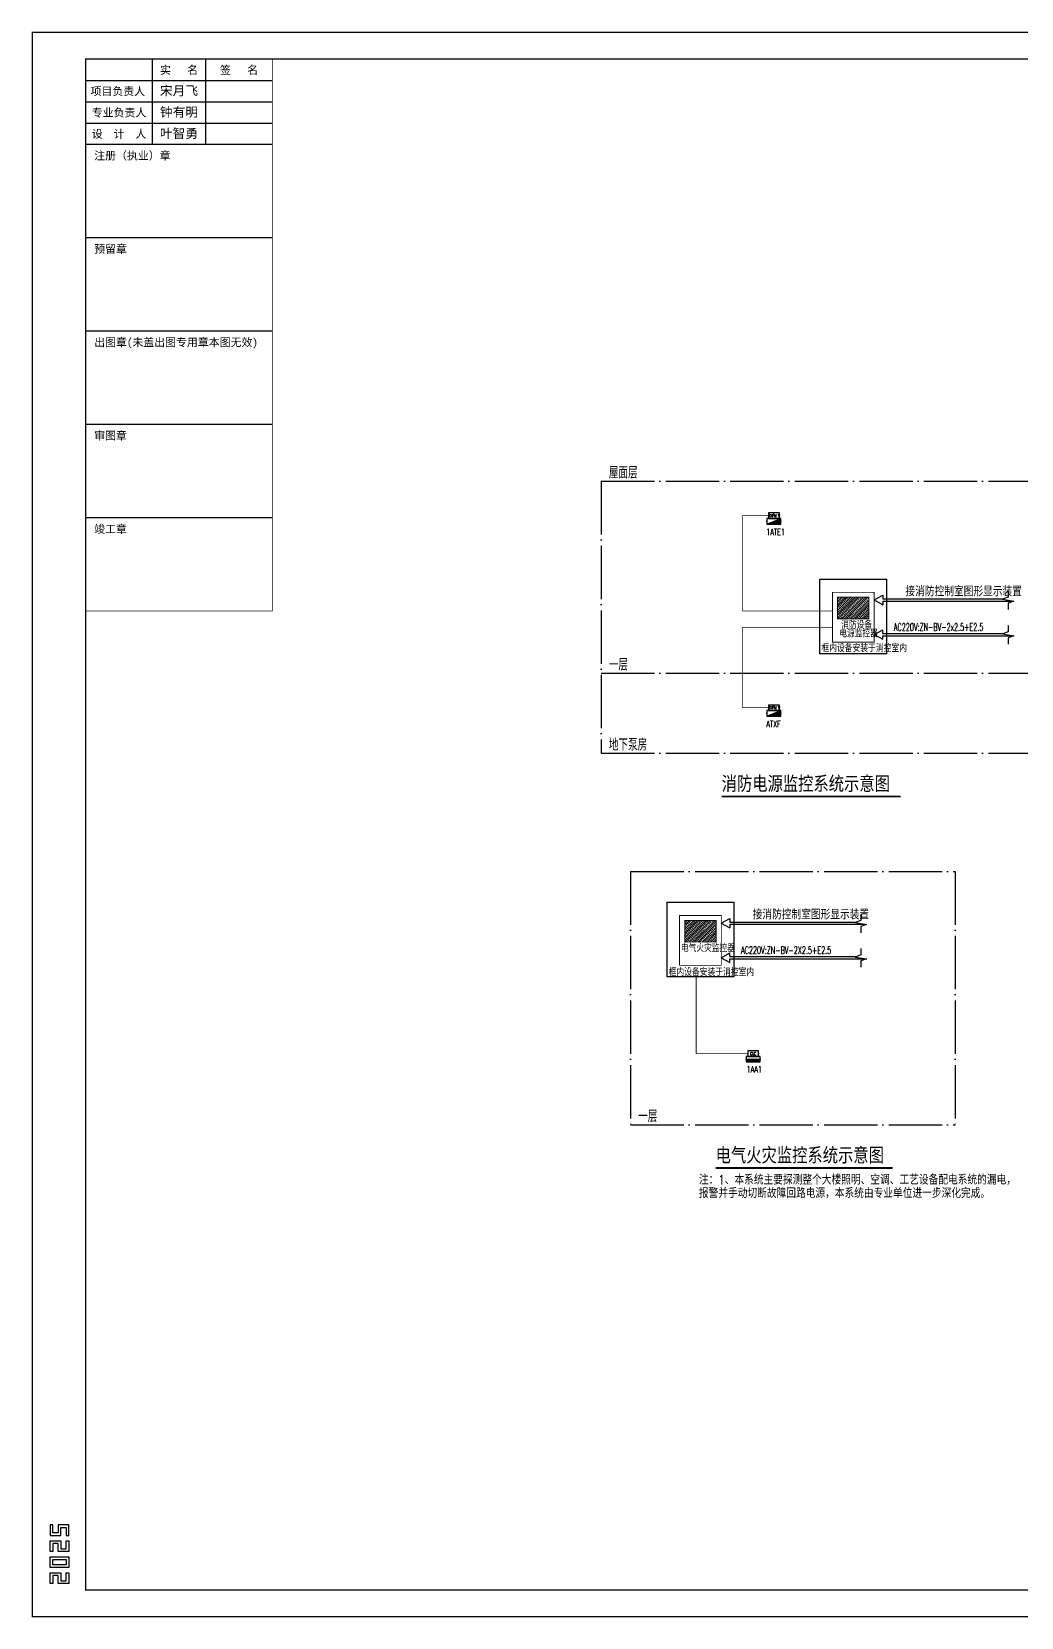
# Model space of a CAD drawing. Extents: x -1396510 to 1250330, y -1892470 to 1623980.
# Drawn here: x -555965 to -518861, y -1485155 to -1425705 of the extents above; entities that cross this region are included whole.
import ezdxf
from ezdxf.enums import TextEntityAlignment as Align

# ---------------------------------------------------------------- set-up
doc = ezdxf.new("R2010")
doc.units = 0
doc.header["$LTSCALE"] = 1000
doc.header["$MEASUREMENT"] = 0
doc.linetypes.add('DASH', pattern=[0.35, 0.25, -0.1])
doc.linetypes.add('DOTE', pattern=[2.42, 2, -0.2, 0.02, -0.2])
doc.layers.get('Defpoints').update_dxf_attribs({"color": 210})
for name, color, linetype in [('0-cxFrame', 155, 'Continuous'), ('DIM_SYMB', 3, 'Continuous'), ('EQUIP-消防', 3, 'Continuous'), ('EQUIP-箱柜', 3, 'Continuous'), ('qianming', 155, 'Continuous'), ('TEL_TEXT', 7, 'Continuous'), ('WIRE-消防', 5, 'DASH'), ('电气系统图', 7, 'Continuous')]:
    doc.layers.add(name, color=color, linetype=linetype)
doc.layers.add('0-cxText', color=131, linetype='Continuous', lineweight=25)
doc.styles.add('-黑体', font='simhei.ttf', dxfattribs={"width": 0.8})
doc.styles.add('_TEL_DIM', font='SIMPLEX', dxfattribs={"width": 0.8, "height": 3.5, "bigfont": 'HZTXT'})
doc.styles.add('cx_biaoti', font='')
doc.styles.add('cx_tuming', font='simhei.ttf')
doc.styles.add('cx_tuqian1', font='')
doc.styles.add('TG_LINETYPE', font='SIMPLEX', dxfattribs={"width": 0.8, "height": 3, "bigfont": 'HZTXT'})
doc.styles.add('图框宋体', font='', dxfattribs={"width": 0.75})
doc.styles.add('黑体', font='simhei.ttf', dxfattribs={"height": 12})
doc.styles.get('cx_biaoti').set_extended_font_data('SimSun')
doc.styles.get('cx_tuqian1').set_extended_font_data('SimSun')
doc.styles.get('图框宋体').set_extended_font_data('SimSun')
doc.linetypes.add('TG_X', pattern='A,1,-0.3,["X",TG_LINETYPE,S=0.1,R=0,X=-0.25,Y=-0.15],0', length=1.3)
doc.linetypes.add('TG_Y', pattern='A,1,-0.3,["Y",TG_LINETYPE,S=0.1,R=0,X=-0.25,Y=-0.15],0', length=1.3)

# ---------------------------------------------------------------- blocks, each defined once
blk = doc.blocks.new('*X124')
at = {"color": 0}
for p, q in [((-247, 0), (-246, 2)), ((-212, 0), (-187, 25)), ((-177, 0), (-128, 49)), ((-141, 0), (-69, 72)), ((-106, 0), (-10, 96)), ((-71, 0), (49, 120)), ((-35, 0), (108, 143)), ((0, 0), (167, 167)), ((35, 0), (226, 190)), ((71, 0), (250, 179)), ((106, 0), (250, 144)), ((141, 0), (250, 109)), ((177, 0), (250, 73)), ((212, 0), (250, 38)), ((247, 0), (250, 3))]:
    blk.add_line(p, q, dxfattribs=at)
blk = doc.blocks.new('$equip$00002939')
for p, q in [((-0.75, 0.6), (-0.75, 0)), ((0.75, 0.6), (-0.75, 0.6)), ((-0.75, 0), (0.75, 0.6)), ((-0.75, 0), (0.75, 0)), ((0.75, 0), (0.75, 0.6))]:
    blk.add_line(p, q)
at = {"const_width": 0.0571}
blk.add_lwpolyline([(-0.75, 0.6), (-0.75, 0), (0.75, 0), (0.75, 0.6), (-0.75, 0.6), (-0.75, 0)], dxfattribs=at)
for p in [(-0.75, 0.3), (0, 0.6), (0, 0), (0.75, 0.3)]:
    blk.add_point(p)
blk.add_solid([(-0.75, 0), (0.75, 0), (0.75, 0.6)])
at = {"xscale": 0.00300000000061118, "yscale": 0.00300000000061118, "zscale": 0.00300000000061118}
blk.add_blockref('*X124', (0, 0), dxfattribs=at)
at = {"color": 7, "style": '_TEL_DIM', "flags": 1}
for tag in ['A', 'REMARK']:
    blk.add_attdef(tag, text='', height=0.00002, dxfattribs=at).set_placement((0, 0), align=Align.MIDDLE_CENTER)
blk = doc.blocks.new('$equip$00001927')
for p, q in [((0.65, 0.65), (-0.65, 0.65)), ((-0.65, 0.65), (-0.65, 0)), ((-0.65, 0), (0.65, 0)), ((0.65, 0), (0.65, 0.65))]:
    blk.add_line(p, q)
for p in [(-0.65, 0.33), (0, 0.65), (0, 0), (0.65, 0.33)]:
    blk.add_point(p)
at = {"color": 7, "style": '_TEL_DIM'}
blk.add_attdef('$TEXT$', text='', height=0.34, dxfattribs=at).set_placement((0.01, 0.34), align=Align.MIDDLE_CENTER)
at = {"color": 7, "style": '_TEL_DIM', "flags": 1}
blk.add_attdef('A', text='', height=0.00002, dxfattribs=at).set_placement((0, 0), align=Align.MIDDLE_CENTER)
blk = doc.blocks.new('*X128')
at = {"color": 0}
for p, q in [((-250, 33), (-183, 100)), ((-250, 68), (-218, 100)), ((-247, 0), (-147, 100)), ((-212, 0), (-112, 100)), ((-177, 0), (-77, 100)), ((-141, 0), (-41, 100)), ((-106, 0), (-6, 100)), ((-71, 0), (29, 100)), ((-35, 0), (65, 100)), ((0, 0), (100, 100)), ((35, 0), (135, 100)), ((71, 0), (171, 100)), ((106, 0), (206, 100)), ((141, 0), (241, 100)), ((177, 0), (250, 73)), ((212, 0), (250, 38)), ((247, 0), (250, 3))]:
    blk.add_line(p, q, dxfattribs=at)
blk = doc.blocks.new('$equip$00002929')
for p, q in [((-0.75, 0.6), (-0.75, 0)), ((0.75, 0.6), (-0.75, 0.6)), ((-0.75, 0.3), (0.75, 0.3)), ((-0.75, 0), (0.75, 0)), ((0.75, 0), (0.75, 0.6))]:
    blk.add_line(p, q)
for points, const_width in [([(-0.75, 0.15), (0.75, 0.15)], 0.3), ([(-0.75, 0.6), (-0.75, 0), (0.75, 0), (0.75, 0.6), (-0.75, 0.6), (-0.75, 0)], 0.0571)]:
    blk.add_lwpolyline(points, dxfattribs=dict(const_width=const_width))
for p in [(-0.75, 0.3), (0, 0.6), (0, 0), (0.75, 0.3)]:
    blk.add_point(p)
at = {"xscale": 0.00300000000061118, "yscale": 0.00300000000061118, "zscale": 0.00300000000061118}
blk.add_blockref('*X128', (0, 0), dxfattribs=at)
at = {"color": 7, "style": '_TEL_DIM', "flags": 1}
for tag in ['A', 'REMARK']:
    blk.add_attdef(tag, text='', height=0.00002, dxfattribs=at).set_placement((0, 0), align=Align.MIDDLE_CENTER)
blk = doc.blocks.new('zjcx_lan_xinxi(Dragon)')
for p, q in [((7000, -3200), (0, -3200)), ((7000, -6700), (0, -6700)), ((7000, -10200), (0, -10200)), ((7000, -13700), (0, -13700)), ((7000, -17200), (0, -17200))]:
    blk.add_line(p, q)
at = {"const_width": 25}
blk.add_lwpolyline([(0, -20700), (7000, -20700), (7000, 0), (0, 0)], close=True, dxfattribs=at)
for points in [[(2500, -3200), (2500, 0)], [(4500, -3200), (4500, 0)], [(0, -800), (7000, -800)], [(0, -1600), (7000, -1600)], [(0, -2400), (7000, -2400)]]:
    blk.add_lwpolyline(points)
for points in [[(7000, -3200), (7000, 0)], [(0, -3200), (7000, -3200)], [(0, -20700), (7000, -20700), (7000, -3200)], [(0, -20700), (7000, -20700)]]:
    blk.add_lwpolyline(points, dxfattribs=at)
at = {"style": '图框宋体'}
for s, p in [('实   名', (3500, -400)), ('签   名', (5750, -400)), ('项目负责人', (1204, -1200)), ('专业负责人', (1250, -2000)), ('设  计  人', (1250, -2800))]:
    blk.add_text(s, height=300, dxfattribs=at).set_placement(p, align=Align.MIDDLE)
for s, p in [('注册（执业）章', (318, -3771)), ('预留章', (318, -7271)), ('出图章(未盖出图专用章本图无效)', (318, -10771)), ('审图章', (318, -14271)), ('竣工章', (318, -17771))]:
    blk.add_text(s, height=300, dxfattribs=at).set_placement(p)
blk = doc.blocks.new('T-信息(Dragon)')
at = {"layer": '0-cxFrame'}
blk.add_blockref('zjcx_lan_xinxi(Dragon)', (0, 0), dxfattribs=at)
at = {"layer": 'qianming', "color": 3, "style": 'cx_biaoti'}
for s, p in [('宋月飞', (3497, -1185)), ('钟有明', (3497, -1985)), ('叶智勇', (3497, -2785))]:
    blk.add_text(s, height=350, dxfattribs=at).set_placement(p, align=Align.MIDDLE_CENTER)
blk = doc.blocks.new('TK22.A1 L(Dragon)')
at = {"layer": '0-cxFrame', "color": 7, "const_width": 0.5}
blk.add_lwpolyline([(0, 0), (-841, 0), (-841, 594), (0, 594)], close=True, dxfattribs=at)
at = {"layer": '0-cxFrame', "const_width": 0.5}
blk.add_lwpolyline([(-80, 10), (-821, 10), (-821, 584), (-80, 584)], close=True, dxfattribs=at)
at = {"layer": 'Defpoints', "color": 2}
for points in [[(-833.37, 34.37), (-834.37, 34.37), (-834.37, 30.37), (-830.37, 30.37), (-830.37, 33.37), (-828.37, 33.37), (-828.37, 30.37), (-827.37, 30.37), (-827.37, 34.37), (-831.37, 34.37), (-831.37, 31.37), (-833.37, 31.37), (-833.37, 34.37)], [(-833.37, 24.37), (-834.37, 24.37), (-834.37, 28.37), (-830.37, 28.37), (-830.37, 25.37), (-828.37, 25.37), (-828.37, 28.37), (-827.37, 28.37), (-827.37, 24.37), (-831.37, 24.37), (-831.37, 27.37), (-833.37, 27.37), (-833.37, 24.37)], [(-833.37, 12.37), (-834.37, 12.37), (-834.37, 16.37), (-830.37, 16.37), (-830.37, 13.37), (-828.37, 13.37), (-828.37, 16.37), (-827.37, 16.37), (-827.37, 12.37), (-831.37, 12.37), (-831.37, 15.37), (-833.37, 15.37), (-833.37, 12.37)]]:
    blk.add_lwpolyline(points, dxfattribs=at)
for points in [[(-834.37, 18.37), (-834.37, 22.37), (-827.37, 22.37), (-827.37, 18.37)], [(-833.37, 19.37), (-833.37, 21.37), (-828.37, 21.37), (-828.37, 19.37)]]:
    blk.add_lwpolyline(points, close=True, dxfattribs=at)
at = {"layer": '0-cxFrame', "xscale": 0.01, "yscale": 0.01, "zscale": 0.01}
blk.add_blockref('T-信息(Dragon)', (-821, 584), dxfattribs=at)
at = {"style": '黑体', "flags": 4}
blk.add_attdef('图幅', text='', height=3.3, dxfattribs=at).set_placement((-40, 3), align=Align.RIGHT)
at = {"layer": '0-cxText', "flags": 4}
for tag, height, style, p in [('建设单位', 3.5, 'cx_tuming', (-45, 240)), ('项目名称', 3.5, 'cx_tuming', (-45, 210)), ('子项名称', 3.5, 'cx_tuming', (-45, 180)), ('工程编号', 3.3, 'cx_tuqian1', (-35, 165)), ('图名1', 3.5, 'cx_tuming', (-45, 87)), ('图名2', 3.5, 'cx_tuming', (-45, 79)), ('图名3', 3.5, 'cx_tuming', (-45, 71)), ('出图日期', 3.3, 'cx_tuqian1', (-39, 60)), ('专业', 3.3, 'cx_tuqian1', (-55, 52)), ('图号', 3.3, 'cx_tuqian1', (-55, 44)), ('版次', 3.3, 'cx_tuqian1', (-20, 44))]:
    blk.add_attdef(tag, text='', height=height, dxfattribs=dict(at, style=style)).set_placement(p, align=Align.MIDDLE)
at = {"layer": 'Defpoints', "color": 6, "flags": 4}
for tag, height, style, p in [('tufu', 3.3, '黑体', (-12, 12)), ('dwfname', 4, 'cx_tuqian1', (-80, 3))]:
    blk.add_attdef(tag, text='', height=height, dxfattribs=dict(at, style=style)).set_placement(p, align=Align.RIGHT)

msp = doc.modelspace()

# ---------------------------------------------------------------- hatches: boundary and pattern name
at = {"layer": 'EQUIP-消防'}
h = msp.add_hatch(dxfattribs=at)
h.set_pattern_fill('天然石材', color=256, scale=42.75, style=0)
h.set_pattern_definition([(45, (-734874.89, -1485901.24), (-80.40865, 80.40865), []), (45, (-734835.34, -1485942.07), (-80.40865, 80.40865), [44.8875, -25.65])])
h.paths.add_polyline_path([(-525748.6, -1446908.6), (-525748.6, -1447719.4), (-524574.6, -1447719.4), (-524574.6, -1446908.6)])
h = msp.add_hatch(dxfattribs=at)
h.set_pattern_fill('天然石材', color=256, scale=42.75, style=0)
h.set_pattern_definition([(45, (-740603.58, -1498018.1), (-80.40865, 80.40865), []), (45, (-740564.03, -1498058.92), (-80.40865, 80.40865), [44.8875, -25.65])])
h.paths.add_polyline_path([(-531477.3, -1459025.5), (-531477.3, -1459836.3), (-530303.3, -1459836.3), (-530303.3, -1459025.5)])

# ---------------------------------------------------------------- linework, layer by layer
at = {"layer": 'DIM_SYMB', "const_width": 70}
for points in [[(-530095.6, -1454378.4), (-523386.9, -1454378.4)], [(-530321.1, -1468308.3), (-523678.1, -1468308.3)]]:
    msp.add_lwpolyline(points, dxfattribs=at)
at = {"layer": 'EQUIP-消防'}
for p, q in [((-524380.9, -1447011.9), (-524057.2, -1446834.2)), ((-524380.9, -1447011.9), (-524057.2, -1447189.7)), ((-524057.2, -1446834.2), (-524057.2, -1446970.3)), ((-524057.2, -1446970.3), (-519519.8, -1446970.3)), ((-524057.2, -1447053.5), (-524057.2, -1447189.7)), ((-524057.2, -1447053.5), (-519168.8, -1447053.5)), ((-524380.9, -1448308.9), (-524057.2, -1448131.2)), ((-524057.2, -1448267.3), (-524057.2, -1448131.2)), ((-524380.9, -1448308.9), (-524057.2, -1448486.7)), ((-524057.2, -1448267.3), (-519519.8, -1448267.3)), ((-524057.2, -1448486.7), (-524057.2, -1448350.6)), ((-524057.2, -1448350.6), (-519124.8, -1448350.6)), ((-530109.6, -1459128.8), (-529785.8, -1458951)), ((-530109.6, -1459128.8), (-529785.8, -1459306.5)), ((-529785.8, -1458951), (-529785.8, -1459087.1)), ((-529785.8, -1459087.1), (-525050.8, -1459087.1)), ((-529785.8, -1459170.4), (-529785.8, -1459306.5)), ((-529785.8, -1459170.4), (-524699.8, -1459170.4)), ((-530109.6, -1460425.8), (-529785.8, -1460248)), ((-530109.6, -1460425.8), (-529785.8, -1460603.6)), ((-529785.8, -1460384.2), (-529785.8, -1460248)), ((-529785.8, -1460384.2), (-525050.8, -1460384.2)), ((-529785.8, -1460603.6), (-529785.8, -1460467.4)), ((-529785.8, -1460467.4), (-524655.8, -1460467.4))]:
    msp.add_line(p, q, dxfattribs=at)
at = {"layer": 'EQUIP-消防', "const_width": 34.2}
for points in [[(-525943.6, -1447489.4), (-525943.6, -1448594.8), (-524379.6, -1448594.8), (-524379.6, -1446725.2), (-525943.6, -1446725.2), (-525943.6, -1447489.4)], [(-531672.3, -1459606.2), (-531672.3, -1460711.6), (-530108.3, -1460711.6), (-530108.3, -1458842.1), (-531672.3, -1458842.1), (-531672.3, -1459606.2)]]:
    msp.add_lwpolyline(points, dxfattribs=at)
for points in [[(-524574.6, -1446908.6), (-525748.6, -1446908.6), (-525748.6, -1447719.4), (-524574.6, -1447719.4)], [(-530303.3, -1459025.5), (-531477.3, -1459025.5), (-531477.3, -1459836.3), (-530303.3, -1459836.3)]]:
    msp.add_lwpolyline(points, close=True, dxfattribs=at)
at = {"layer": 'EQUIP-消防'}
for points in [[(-519349.4, -1446670.3), (-519349.4, -1446908.2), (-519559.4, -1446984.7), (-519139.4, -1447058.7), (-519349.4, -1447133.2), (-519349.4, -1447371.2)], [(-519349.4, -1447967.3), (-519349.4, -1448205.3), (-519559.4, -1448281.7), (-519139.4, -1448355.8), (-519349.4, -1448430.3), (-519349.4, -1448668.2)], [(-524880.4, -1458787.1), (-524880.4, -1459025.1), (-525090.4, -1459101.5), (-524670.4, -1459175.6), (-524880.4, -1459250.1), (-524880.4, -1459488.1)], [(-524880.4, -1460084.2), (-524880.4, -1460322.1), (-525090.4, -1460398.6), (-524670.4, -1460472.6), (-524880.4, -1460547.1), (-524880.4, -1460785.1)]]:
    msp.add_lwpolyline(points, dxfattribs=at)
at = {"layer": 'TEL_TEXT'}
for points in [[(-526411.6, -1446225.2), (-523911.6, -1446225.2), (-523911.6, -1449025.2), (-526411.6, -1449025.2)], [(-532140.3, -1458342.1), (-529640.3, -1458342.1), (-529640.3, -1461142.1), (-532140.3, -1461142.1)]]:
    msp.add_lwpolyline(points, close=True, dxfattribs=at)
at = {"layer": 'WIRE-消防', "color": 1, "linetype": 'TG_X', "ltscale": 0.75, "const_width": 27}
for points in [[(-529324.8, -1443852.6), (-528339.3, -1443852.6)], [(-529324.8, -1443852.6), (-529324.8, -1447423.6)], [(-529324.8, -1447423.6), (-525943.6, -1447423.6)], [(-529324.8, -1448042.1), (-525943.6, -1448042.1)], [(-529324.8, -1448042.1), (-529324.8, -1451052.6)], [(-529324.8, -1451052.6), (-528339.3, -1451052.6)]]:
    msp.add_lwpolyline(points, dxfattribs=at)
at = {"layer": 'WIRE-消防', "color": 1, "linetype": 'TG_Y', "ltscale": 0.75, "const_width": 27}
for points in [[(-531051, -1461142.1), (-531051, -1464021.9)], [(-531051, -1464021.9), (-529118.8, -1464021.9)]]:
    msp.add_lwpolyline(points, dxfattribs=at)
at = {"layer": '电气系统图', "color": 1, "linetype": 'DOTE'}
for p, q in [((-534611.2, -1442560), (-534611.2, -1452760)), ((-534611.2, -1442560), (-492528.8, -1442560)), ((-534611.2, -1442560), (-492528.8, -1442560)), ((-534611.2, -1449760), (-492528.8, -1449760)), ((-534611.2, -1449760), (-492528.8, -1449760)), ((-534611.2, -1452760), (-492528.8, -1452760)), ((-534611.2, -1452760), (-492528.8, -1452760)), ((-533512.2, -1457189.8), (-533512.2, -1466689.9)), ((-533512.2, -1457189.8), (-521336.7, -1457189.8)), ((-533512.2, -1457189.8), (-521336.7, -1457189.8)), ((-521336.7, -1457189.8), (-521336.7, -1466689.9)), ((-533512.2, -1466689.9), (-521336.7, -1466689.9)), ((-533512.2, -1466689.9), (-521336.7, -1466689.9))]:
    msp.add_line(p, q, dxfattribs=at)

# ---------------------------------------------------------------- block references
at = {"layer": '0-cxFrame', "xscale": 100, "yscale": 100, "zscale": 100}
msp.add_blockref('TK22.A1 L(Dragon)', (-471840, -1485130), dxfattribs=at)
at = {"layer": 'EQUIP-消防'}
ref = msp.add_blockref('$equip$00001927', (-528134.6, -1443955), dxfattribs=dict(at, xscale=315, yscale=315, zscale=315, rotation=1.121355686576122e-07))
ref.add_attrib('$TEXT$', 'RXPM V', dxfattribs={"layer": '0', "color": 7, "height": 118.12, "rotation": 0.000007, "style": '_TEL_DIM', "width": 0.6}).set_placement((-528134.6, -1443852.6), align=Align.MIDDLE_CENTER)
ref = msp.add_blockref('$equip$00001927', (-528134.6, -1451155), dxfattribs=dict(at, xscale=315, yscale=315, zscale=315, rotation=1.121355686576122e-07))
ref.add_attrib('$TEXT$', 'RXPM V', dxfattribs={"layer": '0', "color": 7, "height": 118.12, "rotation": 0.000007, "style": '_TEL_DIM', "width": 0.6}).set_placement((-528134.6, -1451052.6), align=Align.MIDDLE_CENTER)
ref = msp.add_blockref('$equip$00001927', (-528914, -1464124.3), dxfattribs=dict(at, xscale=315, yscale=315, zscale=315, rotation=1.121355686576122e-07))
ref.add_attrib('$TEXT$', 'CLC', dxfattribs={"layer": '0', "color": 7, "height": 118.12, "rotation": 0.000007, "style": '_TEL_DIM', "width": 0.6}).set_placement((-528914, -1464021.9), align=Align.MIDDLE_CENTER)
at = {"layer": 'EQUIP-箱柜', "xscale": 350.0000000000001, "yscale": 350.0000000000001, "zscale": 350.0000000000001, "rotation": 1.121355609031169e-07}
for name, p in [('$equip$00002939', (-528134.6, -1444165)), ('$equip$00002939', (-528134.6, -1451365)), ('$equip$00002929', (-528914, -1464334.3))]:
    msp.add_blockref(name, p, dxfattribs=at)

# ---------------------------------------------------------------- texts
at = {"layer": 'DIM_SYMB', "color": 7, "style": '-黑体', "width": 0.8}
for s, p in [('消防电源监控系统示意图', (-530095.6, -1454155.7)), ('电气火灾监控系统示意图', (-530321.1, -1468085.6))]:
    msp.add_text(s, height=525.738, rotation=0.000007, dxfattribs=at).set_placement(p)
at = {"layer": 'TEL_TEXT', "style": '_TEL_DIM'}
for s, height, rotation, width, p in [('接消防控制室图形显示装置', 350, 0, 0.8, (-523204.6, -1446870.3)), ('电源监控器', 267.75, 0.000007, 0.8, (-525685.3, -1448410.6)), ('消防设备', 267.75, 0.000007, 0.8, (-525614, -1448087.1)), ('AC220V:ZN-BV-2x2.5+E2.5', 280, 0, 0.6, (-523639.9, -1448167.3)), ('接消防控制室图形显示装置', 350, 0, 0.8, (-528933.3, -1458987.1)), ('电气火灾监控器', 267.75, 0.000007, 0.8, (-531623, -1460204)), ('AC220V:ZN-BV-2X2.5+E2.5', 280, 0, 0.6, (-529368.5, -1460284.2))]:
    msp.add_text(s, height=height, rotation=rotation, dxfattribs=dict(at, width=width)).set_placement(p)
at = {"layer": 'TEL_TEXT', "style": '_TEL_DIM', "width": 0.8}
for s, p in [('注：1、本系统主要探测整个大楼照明、空调、工艺设备配电系统的漏电，', (-530948.8, -1468929.1)), ('报警并手动切断故障回路电源，本系统由专业单位进一步深化完成。', (-530948.8, -1469432.1))]:
    msp.add_text(s, height=350, dxfattribs=at).set_placement(p)
at = {"layer": '电气系统图', "style": '_TEL_DIM'}
for s, height, width, p in [('屋面层', 450, 0.8, (-534326.3, -1442460, 3328.5)), ('1ATE1', 240, 0.6, (-528423.2, -1444580.8)), ('框内设备安装于消控室内', 270, 0.8, (-526355.5, -1448962.8)), ('一层', 450, 0.8, (-534326.3, -1449660, 3328.5)), ('ATXF', 240, 0.6, (-528423.2, -1451780.8)), ('地下泵房', 450, 0.8, (-534326.3, -1452660, 3328.5)), ('框内设备安装于消控室内', 270, 0.8, (-532084.2, -1461111.8)), ('1AA1', 240, 0.6, (-529156.2, -1464728)), ('一层', 450, 0.8, (-533227.3, -1466589.9, 3328.5))]:
    msp.add_text(s, height=height, rotation=0, dxfattribs=dict(at, width=width)).set_placement(p)

doc.saveas('drawing.dxf')
